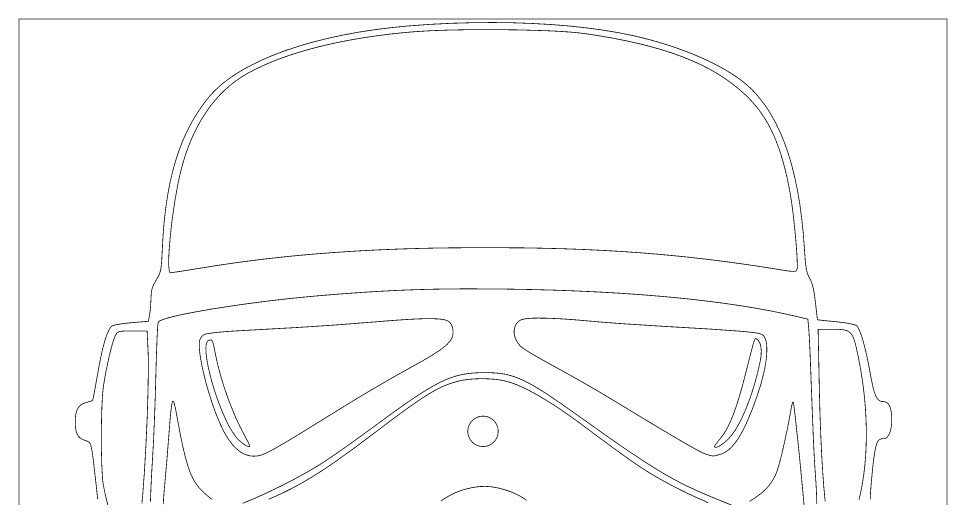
# Model space of a CAD drawing. Extents: x 0.7 to 10.2, y 2.9 to 23.1.
# Drawn here: x 0.7 to 10.23, y 18.21 to 23.14 of the extents above; entities that cross this region are included whole.
import ezdxf

# ---------------------------------------------------------------- set-up
doc = ezdxf.new("R2010")
doc.units = 0
doc.layers.get('0').update_dxf_attribs({"linetype": 'CONTINUOUS'})

msp = doc.modelspace()

# ---------------------------------------------------------------- linework, layer by layer
at = {"color": 1, "const_width": 0.00787}
for points in [[(0.70421, 23.1358), (0.70421, 13.2875), (10.2264, 13.2875), (10.2264, 23.1358), (0.70421, 23.1358)], [(5.55783, 23.0265), (5.3335, 23.0257), (5.11931, 23.0218), (4.92475, 23.0147), (4.7595, 23.0046), (4.62608, 22.9925), (4.49528, 22.9782), (4.36729, 22.9618), (4.24229, 22.9433), (4.12044, 22.9226), (4.0019, 22.9), (3.88693, 22.8753), (3.77567, 22.8487), (3.66824, 22.8203), (3.56494, 22.79), (3.46588, 22.7578), (3.37121, 22.7239), (3.28119, 22.6883), (3.19596, 22.6511), (3.11572, 22.6122), (3.04064, 22.5718), (2.98014, 22.5349), (2.92188, 22.4942), (2.86589, 22.4499), (2.81222, 22.4018), (2.7609, 22.3503), (2.71203, 22.2951), (2.66547, 22.2367), (2.62147, 22.1746), (2.57992, 22.1093), (2.54085, 22.0407), (2.50439, 21.9688), (2.47054, 21.8936), (2.43929, 21.8153), (2.41075, 21.7339), (2.38487, 21.6494), (2.36176, 21.5621), (2.34532, 21.4903), (2.32958, 21.4129), (2.30067, 21.2468), (2.27615, 21.0751), (2.25711, 20.9089), (2.24479, 20.7599), (2.24143, 20.6954), (2.24018, 20.6394), (2.24121, 20.5933), (2.24457, 20.5586), (2.25043, 20.5369), (2.25433, 20.5313), (2.25896, 20.5293), (2.35308, 20.5424), (2.54715, 20.5736), (2.71192, 20.6001), (2.87771, 20.6249), (3.04471, 20.6478), (3.21326, 20.6689), (3.38363, 20.6881), (3.5561, 20.7056), (3.7309, 20.7213), (3.90842, 20.7353), (4.08886, 20.7476), (4.27251, 20.7582), (4.45964, 20.7671), (4.65056, 20.7744), (4.84554, 20.7801), (5.04486, 20.7842), (5.45763, 20.7875), (5.89301, 20.7847), (6.10042, 20.7808), (6.30192, 20.7754), (6.49821, 20.7682), (6.69011, 20.7592), (6.87831, 20.7483), (7.06353, 20.7356), (7.24647, 20.7207), (7.42794, 20.704), (7.60861, 20.6853), (7.78917, 20.6644), (7.97049, 20.6414), (8.15315, 20.6161), (8.33794, 20.5886), (8.52561, 20.5586), (8.60574, 20.5464), (8.65278, 20.5426), (8.66699, 20.544), (8.67665, 20.5476), (8.68289, 20.5533), (8.68707, 20.5613), (8.68929, 20.5742), (8.69021, 20.5968), (8.68858, 20.6669), (8.68283, 20.7632), (8.67378, 20.8767), (8.66217, 20.9985), (8.64882, 21.1203), (8.63444, 21.2331), (8.61979, 21.3281), (8.60275, 21.4204), (8.58447, 21.5082), (8.56494, 21.5915), (8.54406, 21.6704), (8.52165, 21.7456), (8.49772, 21.8167), (8.47217, 21.8842), (8.44488, 21.9482), (8.41575, 22.009), (8.38471, 22.0668), (8.35172, 22.1217), (8.31663, 22.1739), (8.27935, 22.2236), (8.23986, 22.2711), (8.19797, 22.3165), (8.15364, 22.36), (8.08746, 22.4186), (8.01747, 22.4743), (7.94358, 22.5269), (7.8654, 22.5769), (7.78276, 22.6239), (7.69542, 22.6683), (7.60314, 22.7101), (7.50558, 22.7494), (7.40256, 22.7864), (7.29389, 22.8211), (7.17919, 22.8535), (7.05826, 22.8838), (6.93093, 22.9121), (6.79688, 22.9385), (6.65587, 22.9631), (6.50771, 22.9858), (6.43317, 22.9947), (6.34088, 23.0025), (6.2334, 23.0094), (6.11328, 23.0151), (5.84543, 23.0231), (5.55783, 23.0265)], [(4.91835, 20.0582), (4.99821, 20.0558), (5.03011, 20.0531), (5.05701, 20.0492), (5.07937, 20.044), (5.0975, 20.0378), (5.11176, 20.0304), (5.12239, 20.0219), (5.13747, 20.0025), (5.14887, 19.9786), (5.15614, 19.9517), (5.15864, 19.9229), (5.15771, 19.9036), (5.15457, 19.8849), (5.14903, 19.8665), (5.14068, 19.8485), (5.12924, 19.8304), (5.11442, 19.8118), (5.09586, 19.7926), (5.07329, 19.7725), (5.04633, 19.7514), (5.01475, 19.7287), (4.93625, 19.6782), (4.83535, 19.6188), (4.70947, 19.5486), (4.55496, 19.4621), (4.38493, 19.3642), (4.21989, 19.2668), (4.08062, 19.1822), (3.59321, 18.8804), (3.43604, 18.7856), (3.32303, 18.7204), (3.24419, 18.6793), (3.21442, 18.6661), (3.18935, 18.6569), (3.16775, 18.651), (3.14839, 18.6475), (3.11128, 18.6454), (3.08231, 18.6479), (3.05029, 18.6551), (3.01915, 18.6657), (2.99274, 18.6788), (2.96843, 18.695), (2.94472, 18.714), (2.9216, 18.7356), (2.89899, 18.76), (2.87685, 18.7872), (2.85514, 18.8175), (2.83382, 18.851), (2.81282, 18.8874), (2.7921, 18.9272), (2.77154, 18.9704), (2.7309, 19.0672), (2.69049, 19.1786), (2.64985, 19.3056), (2.62522, 19.3913), (2.60368, 19.4751), (2.5855, 19.5553), (2.57113, 19.6297), (2.56076, 19.6967), (2.55485, 19.7543), (2.55365, 19.8006), (2.55496, 19.8189), (2.55757, 19.8338), (2.56461, 19.8517), (2.5759, 19.8694), (2.59, 19.8849), (2.60525, 19.8958), (2.61849, 19.9001), (2.64208, 19.9047), (2.71496, 19.9146), (2.81332, 19.9239), (2.92665, 19.9317), (3.56424, 19.9675), (3.93582, 19.9918), (4.33306, 20.0226), (4.52474, 20.0383), (4.68435, 20.0494), (4.81461, 20.0561), (4.91835, 20.0582)], [(6.0364, 20.0637), (6.14008, 20.0621), (6.2621, 20.0564), (6.40061, 20.0469), (6.55376, 20.0335), (6.70285, 20.0206), (6.90115, 20.0058), (7.3419, 19.9776), (7.796, 19.951), (8.09082, 19.9301), (8.18821, 19.9212), (8.25743, 19.9128), (8.30246, 19.9047), (8.3271, 19.8964), (8.34136, 19.8856), (8.35325, 19.8699), (8.36279, 19.8494), (8.37001, 19.8247), (8.37483, 19.7957), (8.37739, 19.7628), (8.37765, 19.7263), (8.37565, 19.686), (8.37136, 19.6429), (8.36486, 19.5965), (8.35612, 19.5476), (8.34521, 19.4961), (8.31679, 19.3867), (8.27983, 19.27), (8.23014, 19.1332), (8.18197, 19.0154), (8.15831, 18.9635), (8.13488, 18.916), (8.11149, 18.8729), (8.08822, 18.834), (8.06489, 18.7993), (8.04144, 18.7686), (8.0179, 18.7418), (7.99408, 18.7189), (7.96994, 18.6996), (7.94547, 18.6839), (7.92057, 18.6718), (7.89518, 18.6629), (7.85351, 18.6517), (7.83925, 18.6489), (7.82667, 18.6481), (7.81381, 18.6493), (7.79856, 18.6526), (7.75299, 18.6656), (7.72125, 18.6786), (7.66715, 18.7062), (7.58908, 18.7494), (7.48535, 18.8092), (7.19417, 18.9821), (6.78028, 19.2329), (6.65147, 19.3099), (6.50179, 19.3967), (6.34978, 19.4828), (6.21392, 19.5575), (6.09538, 19.6228), (5.99035, 19.6829), (5.91021, 19.7313), (5.86638, 19.7611), (5.84825, 19.7779), (5.83242, 19.7958), (5.81879, 19.8144), (5.8074, 19.834), (5.79829, 19.8539), (5.79144, 19.874), (5.78694, 19.8943), (5.78467, 19.9144), (5.78472, 19.934), (5.78711, 19.9532), (5.79183, 19.9714), (5.79889, 19.9886), (5.80832, 20.0047), (5.8201, 20.0193), (5.83425, 20.0324), (5.85081, 20.0435), (5.86149, 20.0482), (5.87592, 20.0522), (5.91581, 20.0585), (5.96957, 20.0624), (6.0364, 20.0637)], [(2.67339, 19.8401), (2.66308, 19.839), (2.65001, 19.8346), (2.64128, 19.8289), (2.63417, 19.8196), (2.62879, 19.8067), (2.625, 19.7906), (2.62272, 19.7713), (2.6219, 19.749), (2.62446, 19.6969), (2.63226, 19.6358), (2.64481, 19.5674), (2.66157, 19.4932), (2.68213, 19.415), (2.706, 19.3346), (2.73269, 19.2535), (2.76178, 19.1735), (2.79281, 19.0963), (2.82525, 19.0233), (2.85861, 18.9565), (2.89253, 18.8975), (2.92643, 18.8479), (2.94422, 18.8269), (2.96496, 18.8064), (2.98725, 18.7871), (3.00965, 18.7701), (3.03076, 18.7565), (3.04926, 18.7472), (3.06364, 18.7431), (3.0689, 18.7433), (3.0726, 18.7453), (3.0701, 18.7568), (3.05849, 18.7835), (3.01525, 18.8663), (2.97026, 18.9522), (2.92583, 19.0482), (2.88281, 19.1513), (2.84218, 19.2589), (2.80485, 19.3689), (2.77169, 19.4782), (2.74371, 19.5847), (2.72168, 19.6856), (2.70697, 19.7601), (2.69575, 19.8072), (2.69065, 19.8221), (2.68544, 19.8321), (2.67979, 19.8379), (2.67339, 19.8401)], [(8.26426, 19.8547), (8.25857, 19.8513), (8.25222, 19.8401), (8.24451, 19.8192), (8.23475, 19.7867), (8.20606, 19.6774), (8.16026, 19.496), (8.12642, 19.3669), (8.09375, 19.2526), (8.0619, 19.1524), (8.03054, 19.0654), (7.99935, 18.9906), (7.96789, 18.9271), (7.93587, 18.8739), (7.90294, 18.8303), (7.85861, 18.775), (7.84517, 18.7554), (7.84017, 18.745), (7.84119, 18.7401), (7.84412, 18.7369), (7.84879, 18.7356), (7.85508, 18.7357), (7.87164, 18.7407), (7.89242, 18.7511), (7.91613, 18.7661), (7.9414, 18.785), (7.96679, 18.8069), (7.991, 18.8312), (8.01378, 18.8579), (8.03657, 18.8886), (8.05931, 18.9231), (8.08188, 18.9611), (8.10417, 19.0025), (8.12619, 19.0471), (8.16883, 19.1447), (8.20919, 19.2525), (8.24647, 19.3683), (8.28006, 19.4908), (8.30919, 19.6182), (8.31581, 19.6565), (8.31939, 19.6929), (8.32015, 19.7267), (8.31799, 19.7576), (8.3131, 19.7851), (8.30539, 19.8087), (8.29508, 19.8281), (8.28211, 19.8425), (8.27225, 19.851), (8.26812, 19.8537), (8.26426, 19.8547)], [(5.62175, 18.9006), (5.6186, 18.869), (5.60949, 18.8397), (5.59506, 18.8131), (5.57596, 18.79), (5.55279, 18.7708), (5.52621, 18.7564), (5.49685, 18.7474), (5.46533, 18.7442), (5.43375, 18.7474), (5.4044, 18.7564), (5.37782, 18.7708), (5.35471, 18.79), (5.33556, 18.8131), (5.32118, 18.8397), (5.31207, 18.869), (5.30886, 18.9006), (5.31207, 18.9321), (5.32118, 18.9614), (5.33556, 18.9881), (5.35471, 19.0113), (5.37782, 19.0303), (5.4044, 19.0447), (5.43375, 19.0539), (5.46533, 19.0569), (5.49685, 19.0539), (5.52621, 19.0447), (5.55279, 19.0303), (5.57596, 19.0113), (5.59506, 18.9881), (5.60949, 18.9614), (5.6186, 18.9321), (5.62175, 18.9006)]]:
    msp.add_lwpolyline(points, close=True, dxfattribs=at)
for points in [[(1.51069, 18.204), (1.50678, 18.2511), (1.49143, 18.3926), (1.46371, 18.6304), (1.45367, 18.7017), (1.44401, 18.7485), (1.43886, 18.7646), (1.43321, 18.7768), (1.42692, 18.786), (1.41976, 18.7925), (1.40196, 18.8012), (1.37842, 18.8089), (1.35314, 18.8192), (1.33225, 18.8324), (1.31543, 18.8489), (1.3023, 18.8694), (1.2927, 18.8946), (1.28624, 18.925), (1.28261, 18.9612), (1.28158, 19.004), (1.2832, 19.0443), (1.28792, 19.0794), (1.29584, 19.1096), (1.30724, 19.135), (1.32221, 19.156), (1.34087, 19.1729), (1.36355, 19.186), (1.39025, 19.1956), (1.43668, 19.209), (1.45953, 19.2172), (1.46528, 19.2387), (1.47635, 19.2942), (1.50825, 19.4725), (1.52892, 19.5874), (1.54921, 19.6874), (1.56917, 19.7726), (1.58897, 19.8433), (1.60861, 19.9), (1.62815, 19.9425), (1.63792, 19.9586), (1.64774, 19.9713), (1.6575, 19.9806), (1.66732, 19.9864), (1.69558, 19.9942), (1.74322, 20.0025), (1.80354, 20.0106), (1.8699, 20.0174), (2.03267, 20.031), (2.04546, 20.1035), (2.05057, 20.1394), (2.05485, 20.1835), (2.05935, 20.274), (2.06233, 20.3253), (2.06592, 20.3478), (2.07118, 20.3689), (2.07829, 20.3897), (2.0874, 20.4106), (2.11257, 20.4551), (2.12896, 20.4824), (2.14171, 20.5072), (2.15142, 20.5333), (2.15875, 20.5637), (2.16428, 20.6018), (2.16863, 20.6507), (2.17617, 20.7943), (2.18338, 20.9232), (2.19347, 21.0471), (2.20643, 21.1661), (2.22233, 21.2804), (2.24115, 21.3903), (2.26303, 21.4957), (2.28788, 21.5968), (2.31581, 21.6937), (2.3469, 21.7867), (2.38112, 21.8758), (2.41857, 21.9612), (2.45925, 22.0429), (2.50319, 22.121), (2.55046, 22.1958), (2.60107, 22.2674), (2.65511, 22.3358), (2.68565, 22.3706), (2.71886, 22.4047), (2.75472, 22.4383), (2.79312, 22.4713), (2.8341, 22.5035), (2.87756, 22.535), (2.92344, 22.566), (2.97174, 22.5963), (3.02229, 22.6257), (3.07519, 22.6544), (3.18761, 22.7097), (3.30849, 22.7618), (3.43756, 22.8106), (3.57428, 22.856), (3.71832, 22.8978), (3.86925, 22.9358), (4.02669, 22.97), (4.19021, 23.0001), (4.35938, 23.0261), (4.5339, 23.0478), (4.71322, 23.065), (4.9305, 23.0806), (5.1474, 23.0914), (5.36274, 23.0975), (5.57563, 23.0992), (5.57563, 23.0992), (5.7755, 23.0964), (5.97119, 23.0894), (6.16183, 23.0786), (6.34646, 23.0636), (6.52414, 23.0446), (6.69407, 23.0215), (6.85525, 22.9947), (7.00672, 22.964), (7.09017, 22.9444), (7.17264, 22.9232), (7.25396, 22.9006), (7.33393, 22.8764), (7.41243, 22.851), (7.48915, 22.8242), (7.56396, 22.7961), (7.63661, 22.7669), (7.70692, 22.7368), (7.77468, 22.7057), (7.83968, 22.6738), (7.90181, 22.6408), (7.96072, 22.6074), (8.01628, 22.5735), (8.06836, 22.5388), (8.11664, 22.5038), (8.15147, 22.476), (8.18539, 22.4465), (8.21832, 22.4154), (8.25032, 22.3826), (8.28142, 22.3481), (8.31153, 22.3119), (8.34071, 22.274), (8.36897, 22.2346), (8.39626, 22.1933), (8.42264, 22.1503), (8.4725, 22.0594), (8.51861, 21.9618), (8.56093, 21.8574), (8.59944, 21.7465), (8.63411, 21.6288), (8.66504, 21.5043), (8.69211, 21.3733), (8.71544, 21.2357), (8.73486, 21.0914), (8.75054, 20.9404), (8.76232, 20.7831), (8.77149, 20.6569), (8.77647, 20.6103), (8.78207, 20.5724), (8.78863, 20.5411), (8.79639, 20.5153), (8.80578, 20.4926), (8.817, 20.4718), (8.82699, 20.4531), (8.83604, 20.4315), (8.84429, 20.4069), (8.85178, 20.3789), (8.86486, 20.3115), (8.87582, 20.2274), (8.89008, 20.1007), (8.89751, 20.0465), (8.95378, 20.0396), (9.08535, 20.0265), (9.15944, 20.0181), (9.22424, 20.0075), (9.27274, 19.9965), (9.28868, 19.9913), (9.29796, 19.9864), (9.30528, 19.9786), (9.31293, 19.9672), (9.32921, 19.9343), (9.34646, 19.8885), (9.36436, 19.8311), (9.38265, 19.7629), (9.40099, 19.6853), (9.41906, 19.5992), (9.43658, 19.5056), (9.45193, 19.4231), (9.46636, 19.3565), (9.48042, 19.3044), (9.4949, 19.2651), (9.51047, 19.2374), (9.51882, 19.2271), (9.52772, 19.2193), (9.53728, 19.2135), (9.54747, 19.2096), (9.55843, 19.2074), (9.57031, 19.2067), (9.59099, 19.2039), (9.60883, 19.1958), (9.62381, 19.1822), (9.63607, 19.1628), (9.64567, 19.1376), (9.65267, 19.1061), (9.65711, 19.0686), (9.65918, 19.0246), (9.65831, 18.984), (9.65424, 18.9464), (9.64735, 18.9126), (9.63786, 18.8835), (9.62614, 18.8594), (9.61236, 18.8415), (9.60482, 18.8349), (9.5969, 18.8301), (9.5886, 18.8271), (9.57997, 18.8261), (9.55436, 18.824), (9.54346, 18.8208), (9.53369, 18.8157), (9.5249, 18.8085), (9.51699, 18.7988), (9.50982, 18.7861), (9.50331, 18.7703), (9.49169, 18.7276), (9.48122, 18.6682), (9.47092, 18.5893), (9.45985, 18.4881), (9.44889, 18.3724), (9.44146, 18.2733), (9.43826, 18.2018)], [(8.89014, 18.1588), (8.88737, 18.2583), (8.88189, 18.3665), (8.87364, 18.4819), (8.86561, 18.6079), (8.85618, 18.7967), (8.83778, 19.261), (8.82135, 19.6965), (8.81396, 19.8543), (8.80849, 19.9422), (8.79818, 20.0528), (8.67703, 20.0817), (8.54308, 20.1118), (8.40181, 20.1403), (8.25336, 20.1672), (8.09788, 20.1924), (7.93554, 20.216), (7.76654, 20.2379), (7.5911, 20.2582), (7.40929, 20.2767), (7.22131, 20.2933), (7.02735, 20.3085), (6.82753, 20.3217), (6.62213, 20.3331), (6.41124, 20.3428), (6.1951, 20.3507), (5.97374, 20.3567), (5.7475, 20.361), (5.34169, 20.3642), (5.34169, 20.3642), (5.14051, 20.3633), (4.94775, 20.3601), (4.75971, 20.355), (4.57281, 20.3475), (4.3834, 20.3376), (4.18782, 20.3251), (3.98242, 20.31), (3.76357, 20.2919), (3.48708, 20.2653), (3.20871, 20.2328), (2.93978, 20.1964), (2.69162, 20.1582), (2.47553, 20.1197), (2.38308, 20.1013), (2.30294, 20.0832), (2.23643, 20.0661), (2.18511, 20.0503), (2.15028, 20.0357), (2.13949, 20.029), (2.1334, 20.0228), (2.13058, 20.0078), (2.1275, 19.9729), (2.12082, 19.8526), (2.11431, 19.6799), (2.10867, 19.4728), (2.10226, 19.2408), (2.09358, 19.0006), (2.08382, 18.7803), (2.07406, 18.6085), (2.06521, 18.4626), (2.058, 18.3132), (2.05311, 18.1778)], [(1.96565, 18.1596), (1.97428, 18.2525), (1.99132, 18.4837), (2.00683, 18.7542), (2.01969, 19.0389), (2.02849, 19.3128), (2.03201, 19.5506), (2.03142, 19.6483), (2.02897, 19.7275), (2.01904, 19.9314), (1.86806, 19.9314), (1.86806, 19.9314), (1.78217, 19.9303), (1.75439, 19.9283), (1.73415, 19.9246), (1.71967, 19.9186), (1.70904, 19.9097), (1.70031, 19.8975), (1.69168, 19.8815), (1.67887, 19.85), (1.6639, 19.8026), (1.64751, 19.7425), (1.63049, 19.6728), (1.59733, 19.5171), (1.58262, 19.4375), (1.57015, 19.3607), (1.56125, 19.2719), (1.55479, 19.1494), (1.55083, 19.0046), (1.54938, 18.8492), (1.5504, 18.695), (1.55399, 18.5533), (1.56011, 18.4363), (1.56412, 18.3904), (1.56879, 18.355), (1.59093, 18.2443), (1.61649, 18.1432)], [(9.32281, 18.1975), (9.34196, 18.2813), (9.35835, 18.3676), (9.3719, 18.4567), (9.38265, 18.5478), (9.39068, 18.6413), (9.39589, 18.7367), (9.39833, 18.8338), (9.398, 18.9325), (9.39492, 19.0325), (9.38906, 19.1339), (9.38049, 19.2363), (9.36908, 19.3393), (9.35493, 19.4432), (9.33806, 19.5475), (9.31842, 19.6519), (9.296, 19.7565), (9.28157, 19.815), (9.2666, 19.8604), (9.25831, 19.8788), (9.24908, 19.8943), (9.23876, 19.9076), (9.227, 19.9186), (9.21354, 19.9274), (9.19819, 19.9346), (9.18067, 19.94), (9.16069, 19.9439), (9.11242, 19.9483), (9.05132, 19.9494), (8.90354, 19.9494), (8.90354, 19.9494), (8.91618, 19.3289), (8.92219, 19.0954), (8.93028, 18.8711), (8.94015, 18.6617), (8.95133, 18.4732), (8.96349, 18.3113), (8.97624, 18.1818)], [(3.00006, 18.1621), (3.11604, 18.2097), (3.24918, 18.2697), (3.39133, 18.3385), (3.53444, 18.4121), (3.67051, 18.4869), (3.79144, 18.5592), (3.88917, 18.6238), (4.02078, 18.7147), (4.16911, 18.8203), (4.31683, 18.9279), (4.5491, 19.0979), (4.64887, 19.1689), (4.73926, 19.2311), (4.82129, 19.2856), (4.89606, 19.3324), (4.96468, 19.3721), (5.02826, 19.4053), (5.08778, 19.4328), (5.14447, 19.4547), (5.19938, 19.4718), (5.25353, 19.4847), (5.30806, 19.4938), (5.36404, 19.4996), (5.42258, 19.5028), (5.48481, 19.5038), (5.53851, 19.5031), (5.58908, 19.5006), (5.63737, 19.496), (5.68425, 19.4886), (5.73058, 19.4785), (5.77729, 19.4649), (5.82519, 19.4474), (5.87522, 19.4256), (5.92817, 19.3993), (5.98508, 19.3681), (6.04665, 19.3311), (6.11388, 19.2885), (6.26867, 19.1837), (6.45649, 19.0508), (6.71229, 18.8688), (6.928, 18.7188), (7.11203, 18.5958), (7.27285, 18.4949), (7.34717, 18.451), (7.41878, 18.4108), (7.48876, 18.3736), (7.55821, 18.3388), (7.6996, 18.2733), (7.85129, 18.2097), (8.08892, 18.1139)], [(7.77626, 18.1679), (7.64963, 18.2235), (7.52339, 18.2832), (7.39996, 18.346), (7.28174, 18.4104), (7.171, 18.4757), (7.07015, 18.5401), (6.9649, 18.6133), (6.82563, 18.7132), (6.67046, 18.8269), (6.51753, 18.9411), (6.38103, 19.0417), (6.25342, 19.1307), (6.1346, 19.2081), (6.02447, 19.2739), (5.92296, 19.3283), (5.87543, 19.3513), (5.83003, 19.3712), (5.78678, 19.3885), (5.74561, 19.4028), (5.7066, 19.4142), (5.6696, 19.4228), (5.62272, 19.4308), (5.5721, 19.4364), (5.51893, 19.44), (5.46442, 19.4413), (5.46442, 19.4413), (5.39426, 19.44), (5.32633, 19.4351), (5.26324, 19.4268), (5.20747, 19.4151), (5.13346, 19.3932), (5.09706, 19.38), (5.06017, 19.3649), (5.02214, 19.3472), (4.98232, 19.3267), (4.89475, 19.2758), (4.79226, 19.2086), (4.66971, 19.1222), (4.52175, 19.0133), (4.34332, 18.8785), (4.13726, 18.7239), (3.95589, 18.5935), (3.87239, 18.5362), (3.79258, 18.4835), (3.7156, 18.435), (3.64057, 18.3901), (3.56674, 18.3483), (3.49322, 18.3093), (3.41917, 18.2722), (3.34375, 18.2369), (3.26611, 18.2029)], [(2.185, 18.1528), (2.18972, 18.2371), (2.19851, 18.3393), (2.22086, 18.5929), (2.24229, 18.8624), (2.25271, 18.9965), (2.26183, 19.0968), (2.27029, 19.1647), (2.27447, 19.1871), (2.27864, 19.2018), (2.28293, 19.2092), (2.28515, 19.2103), (2.28743, 19.2094), (2.29215, 19.2028), (2.29719, 19.1892), (2.3086, 19.1425), (2.32215, 19.0707), (2.35374, 18.8989), (2.38281, 18.756), (2.41058, 18.6381), (2.43821, 18.5419), (2.45231, 18.5008), (2.46685, 18.4639), (2.48188, 18.4306), (2.49761, 18.4004), (2.51421, 18.3729), (2.53174, 18.3478), (2.5504, 18.3243), (2.57031, 18.3024), (2.60661, 18.2669), (2.6454, 18.2333), (2.68522, 18.2022)], [(8.19987, 18.1813), (8.25097, 18.2138), (8.29579, 18.2456), (8.33501, 18.2772), (8.36919, 18.3096), (8.39908, 18.3432), (8.42529, 18.3788), (8.44846, 18.4169), (8.46929, 18.4583), (8.48454, 18.499), (8.50271, 18.559), (8.52294, 18.6353), (8.54454, 18.7243), (8.58837, 18.9272), (8.60906, 19.0342), (8.62793, 19.1406), (8.63319, 19.1669), (8.63878, 19.1872), (8.64404, 19.1997), (8.64632, 19.2021), (8.64828, 19.2018), (8.65142, 19.1882), (8.65647, 19.1535), (8.67111, 19.0319), (8.71044, 18.6617), (8.74767, 18.275), (8.75971, 18.1328)], [(5.0319, 18.1849), (5.0784, 18.2153), (5.12304, 18.2414), (5.16639, 18.2633), (5.20899, 18.2815), (5.25125, 18.2967), (5.29383, 18.309), (5.34651, 18.3211), (5.39675, 18.3296), (5.44521, 18.3343), (5.49268, 18.3353), (5.53993, 18.3324), (5.58772, 18.3257), (5.63683, 18.3153), (5.68804, 18.301), (5.72678, 18.2883), (5.76383, 18.2744), (5.80013, 18.2586), (5.83658, 18.2401), (5.87403, 18.2182), (5.91351, 18.1919)]]:
    msp.add_lwpolyline(points, dxfattribs=at)

doc.saveas('drawing.dxf')
